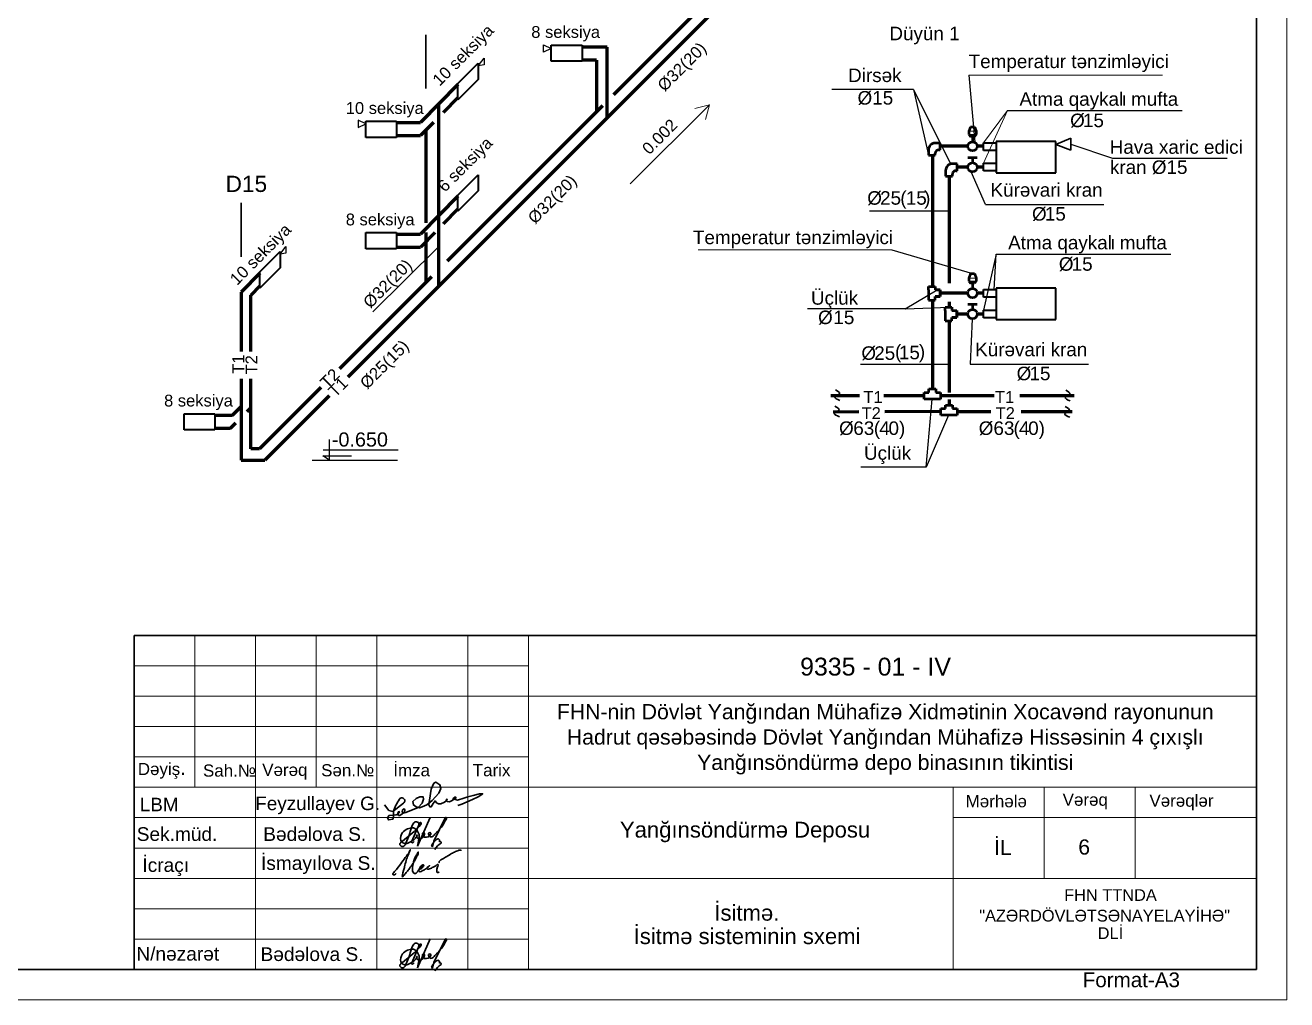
# Model space of a CAD drawing. Header units: millimetres. Extents: x 895788 to 1136524, y -21936 to 400945.
# Drawn here: x 949190 to 986569, y 264723 to 293579 of the extents above; entities that cross this region are included whole.
import ezdxf

# ---------------------------------------------------------------- set-up
doc = ezdxf.new("R2010")
doc.units = ezdxf.units.MM
doc.linetypes.add('S-100_OB Ground Floor Framing Plan$0$IZOLACE', pattern=[0])
for name, color, linetype, lineweight in [('0_Ном._пера__1_Ном._пера__7', 7, 'Continuous', 60), ('0_Ном._пера__21', 7, 'Continuous', 30), ('0_Ном._пера__21_Ном._пера__7', 7, 'Continuous', 60), ('0_Ном._пера__7_Ном._пера__7', 7, 'Continuous', 60), ('Конструктивный - Несущий_Ном._пера__19', 255, 'Continuous', 0), ('невидимка_Ном._пера__241_Ном._пера__7', 7, 'Continuous', 60), ('перегородка_Ном._пера__1_Ном._пера__7', 7, 'Continuous', 60), ('размер_Ном._пера__241_Ном._пера__7', 7, 'Continuous', 60)]:
    doc.layers.add(name, color=color, linetype=linetype, lineweight=lineweight)
for name, color, linetype in [('divarlar', 7, 'Continuous'), ('kenar xetler', 7, 'Continuous'), ('аракясмя', 7, 'Continuous')]:
    doc.layers.add(name, color=color, linetype=linetype)
doc.styles.add('ARİAL', font='arial.ttf')
doc.styles.get("Standard").update_dxf_attribs({"font": 'arial.ttf', "height": 400})
doc.styles.add('Standart', font='arial.ttf')
doc.styles.add('Times New  Roman', font='times.ttf')
doc.styles.add('СГЕНЕРИР_СТИЛЬ_1', font='arial.ttf')

# ---------------------------------------------------------------- blocks, each defined once
blk = doc.blocks.new('q')
at = {"color": 5, "lineweight": 30}
for p, q in [((2397870, -1470775), (2397660, -1471262)), ((2398163, -1470618), (2397818, -1471398)), ((2398568, -1470628), (2398265, -1471257)), ((2397351, -1471305), (2397730, -1470992)), ((2397554, -1471187), (2397502, -1471315)), ((2397681, -1471312), (2397724, -1471267)), ((2397818, -1471398), (2397862, -1471161)), ((2398265, -1471257), (2398225, -1471415))]:
    blk.add_line(p, q, dxfattribs=at)
for centre, major_axis, ratio, start_param, end_param in [((2398587, -1470635), (0.2, 19.1), 0.999998, 3.978899, 7.527496), ((2397681, -1471249), (-5, 353), 0.999998, -0.083286, 0.861459), ((2398555, -1471237), (54, 966), 0.999998, 1.141351, 1.370281), ((2397779, -1470816), (-0.1, 85.3), 0.999998, -1.457848, 1.201584), ((2397613, -1471130), (3, 251), 0.999998, 4.601269, 5.920157), ((2397017, -1470152), (-94, 1097), 0.999998, 3.759686, 3.982125), ((2397898, -1470783), (0.9, 29.1), 0.999998, -0.550121, 1.329203), ((2397866, -1470775), (-0.7, 50.2), 0.999998, 3.810231, 5.023948), ((2397446, -1470115), (-24, 1272), 0.999998, 3.847144, 4.261592), ((2397600, -1471174), (-2, 243), 0.999998, 0.890526, 1.841508), ((2397495, -1471181), (0, 142), 0.999998, 2.005347, 3.576171), ((2396875, -1470852), (3, 757), 0.999998, 4.257909, 4.5312), ((2397370, -1470801), (4, 541), 0.999998, 3.498001, 3.953952), ((2397696, -1471276), (-1.8, 38.4), 0.999998, 1.129032, 2.700136), ((2397554, -1470974), (-34, 285), 0.999998, 3.819341, 4.143746), ((2397802, -1471100), (-7.55, 7.95), 0.999967, 3.961598, 7.086009), ((2397941, -1471088), (8, 150), 0.999998, 1.702221, 2.352386), ((2397867, -1471054), (-1, 139), 0.999998, 2.852467, 4.617357), ((2397978, -1471058), (-3.5, 29.1), 0.999998, 4.302361, 7.89513), ((2398056, -1471055), (6, 107), 0.999998, 1.699245, 2.695085), ((2398038, -1470996), (3, 157), 0.999998, 2.938921, 4.280467), ((2398149, -1471056), (-2.9, 31.6), 0.999998, 4.360655, 7.971835), ((2398249, -1471034), (0, 134), 0.999998, 1.778185, 2.534529), ((2398160, -1471000), (-6, 145), 0.999998, 3.186951, 4.182019), ((2398953, -1471852), (67, 890), 0.999998, 0.844875, 1.069119), ((2398368, -1471248), (-0.9, 51.2), 0.999998, 4.12559, 7.030755), ((2398431, -1471296), (-0.1, 29.1), 0.999999, 4.199557, 7.036903), ((2397389, -1471339), (0.1, 51), 0.999998, 0.840791, 2.297147), ((2397413, -1471331), (-0.3, 74.6), 0.999998, 2.152371, 3.651563), ((2397180, -1471167), (31, 353), 0.999998, 4.09483, 4.36883), ((2398236, -1471382), (0.1, 34.9), 0.999998, 1.063449, 2.846584), ((2398763, -1471767), (11, 550), 0.999998, 0.611923, 1.050831)]:
    blk.add_ellipse(centre, major_axis=major_axis, ratio=ratio, start_param=start_param, end_param=end_param, dxfattribs=at)

msp = doc.modelspace()

# ---------------------------------------------------------------- linework, layer by layer
at = {"color": 1, "linetype": 'ByBlock', "lineweight": 60, "ltscale": 1.1}
for p, q in [((971135.687, 295546.841), (958744.61, 283156.441)), ((961437.075, 291239.949), (961437.075, 285848.759)), ((960192.166, 290694.756), (960899.272, 290694.756)), ((976068.52, 289729.757), (976068.52, 285846.66)), ((977121.881, 289994.927), (976295.554, 289994.927)), ((977587.959, 289994.927), (977395.026, 289994.927)), ((960192.166, 287394.756), (960899.272, 287394.756)), ((955585.964, 285679.767), (955585.964, 283919.799)), ((977121.881, 285647.313), (976295.554, 285647.313)), ((977587.959, 285647.313), (977395.026, 285647.313)), ((976068.52, 285440.958), (976068.52, 282991.047)), ((955585.964, 283106.577), (955585.964, 280703.58)), ((976068.52, 282991.047), (976068.52, 282810.963)), ((958198.228, 282610.089), (956291.615, 280703.58)), ((973906.585, 282605.768), (973062.622, 282605.768)), ((975734.209, 282605.768), (974632.818, 282605.768)), ((975825.79, 282605.768), (975734.209, 282605.768)), ((976865.384, 282607.641), (976306.978, 282608.112)), ((977897.367, 282607.074), (976865.384, 282607.641)), ((980270.968, 282605.768), (978664.201, 282606.652)), ((955328.447, 282031.793), (955585.964, 282289.31)), ((954808.447, 282031.793), (955328.447, 282031.793)), ((955585.964, 280703.58), (956291.615, 280703.58))]:
    msp.add_line(p, q, dxfattribs=at)
at = {"color": 5, "linetype": 'ByBlock', "lineweight": 60, "ltscale": 1.1}
for p, q in [((969135.054, 294038.869), (966615.343, 291519.295)), ((966290.841, 291194.812), (961693.329, 286597.551)), ((961068.574, 287729.647), (961068.574, 290483.974)), ((960192.166, 290309.806), (960896.766, 290309.806)), ((977121.881, 289374.08), (976800.245, 289374.08)), ((977587.959, 289374.08), (977395.026, 289374.08)), ((976561.747, 289112.413), (976561.747, 285941.575)), ((961068.574, 287292.055), (961068.574, 287441.895)), ((961068.574, 285972.83), (961068.574, 287292.055)), ((960192.166, 287009.806), (960896.766, 287009.806)), ((961222.864, 286127.112), (958498.327, 283402.724)), ((955874.219, 283919.799), (955874.219, 285590.519)), ((976561.747, 285390.492), (976561.747, 285231.059)), ((977121.881, 285026.466), (976800.245, 285026.466)), ((977587.959, 285026.466), (977395.026, 285026.466)), ((976561.747, 284825.357), (976561.747, 282705.029)), ((955874.219, 281036.577), (955874.219, 283106.577)), ((957951.945, 282856.372), (956132.051, 281036.577)), ((955765.852, 282142.535), (955874.219, 282250.902)), ((976561.747, 282496.971), (976561.747, 282334.09)), ((973886.439, 282130.733), (973124.506, 282127.259)), ((976320.891, 282143.666), (974655.6, 282136.072)), ((976865.384, 282131.146), (976802.078, 282131.222)), ((977803.178, 282130.397), (976865.384, 282131.146)), ((980209.435, 282128.477), (978698.595, 282129.683)), ((954808.447, 281646.843), (955270.161, 281646.843)), ((955270.161, 281646.843), (955433.428, 281810.11)), ((956132.051, 281036.577), (955874.219, 281036.577))]:
    msp.add_line(p, q, dxfattribs=at)
at = {"lineweight": 30}
for p, q in [((961060.078, 291702.06), (961060.078, 293299.262)), ((955585.964, 286722.249), (955585.964, 288319.451))]:
    msp.add_line(p, q, dxfattribs=at)
at = {"color": 7}
for p, q in [((964550.353, 293003.219), (964774.806, 292886.326)), ((964550.353, 292786.865), (964550.353, 293003.219)), ((964774.806, 292886.326), (964550.353, 292786.865)), ((962612.925, 292379.638), (962785.35, 292606.609)), ((962785.35, 292409.581), (962612.925, 292379.638)), ((962785.35, 292606.609), (962785.35, 292409.581)), ((959278.728, 290664.811), (959054.275, 290764.272)), ((959054.275, 290764.272), (959054.275, 290547.918)), ((959054.275, 290547.918), (959278.728, 290664.811)), ((956741.854, 286804.834), (956914.279, 287031.806)), ((956914.279, 286834.778), (956741.854, 286804.834)), ((956914.279, 287031.806), (956914.279, 286834.778))]:
    msp.add_line(p, q, dxfattribs=at)
at = {"linetype": 'ByBlock', "lineweight": 40, "ltscale": 2}
for p, q in [((964774.806, 292989.999), (965688.244, 292989.999)), ((964774.806, 292512.201), (964774.806, 292989.999)), ((965688.244, 292989.999), (965688.244, 292512.201)), ((962011.765, 291850.362), (962612.925, 292452.322)), ((962612.925, 292452.322), (962612.925, 291973.397)), ((965688.244, 292512.201), (964774.806, 292512.201)), ((962612.925, 291973.397), (962011.765, 291372.564)), ((962011.765, 291372.564), (962011.765, 291850.362)), ((959278.728, 290260.087), (959278.728, 290737.885)), ((959278.728, 290737.885), (960192.166, 290737.885)), ((960192.166, 290737.885), (960192.166, 290260.087)), ((960192.166, 290260.087), (959278.728, 290260.087)), ((979731.151, 290138.1), (977963.319, 290138.1)), ((977963.319, 290138.1), (977963.319, 289213.388)), ((979731.151, 289213.388), (979731.151, 290138.1)), ((962011.765, 288550.362), (962612.925, 289152.322)), ((962612.925, 289152.322), (962612.925, 288673.397)), ((977963.319, 289213.388), (979731.151, 289213.388)), ((962612.925, 288673.397), (962011.765, 288072.564)), ((962011.765, 288072.564), (962011.765, 288550.362)), ((959278.728, 286960.087), (959278.728, 287437.885)), ((959278.728, 287437.885), (960192.166, 287437.885)), ((960192.166, 287437.885), (960192.166, 286960.087)), ((956140.695, 286275.559), (956741.854, 286877.518)), ((956741.854, 286877.518), (956741.854, 286398.594)), ((960192.166, 286960.087), (959278.728, 286960.087)), ((956741.854, 286398.594), (956140.695, 285797.761)), ((956140.695, 285797.761), (956140.695, 286275.559)), ((979731.151, 285790.486), (977963.319, 285790.486)), ((977963.319, 285790.486), (977963.319, 284865.775)), ((979731.151, 284865.775), (979731.151, 285790.486)), ((977963.319, 284865.775), (979731.151, 284865.775)), ((953895.009, 281597.125), (953895.009, 282074.923)), ((953895.009, 282074.923), (954808.447, 282074.923)), ((954808.447, 282074.923), (954808.447, 281597.125)), ((954808.447, 281597.125), (953895.009, 281597.125))]:
    msp.add_line(p, q, dxfattribs=at)
at = {"color": 1, "linetype": 'ByBlock', "lineweight": 60}
for p, q in [((966434.302, 292926.438), (965688.244, 292926.438)), ((966434.302, 290845.713), (966434.302, 292926.438)), ((962011.765, 291822.536), (960899.272, 290694.756)), ((962011.765, 288522.536), (960899.272, 287394.756)), ((956140.695, 286242.12), (955585.964, 285679.767))]:
    msp.add_line(p, q, dxfattribs=at)
at = {"color": 5, "linetype": 'ByBlock', "lineweight": 60}
for p, q in [((966114.623, 292548.571), (965688.244, 292548.571)), ((966114.623, 292548.571), (966119.458, 291023.438)), ((962011.765, 291440.126), (961573.43, 290995.768)), ((961282.474, 290700.814), (960896.766, 290309.806)), ((962011.765, 288140.126), (961573.43, 287695.768)), ((961323.885, 287442.793), (960896.766, 287009.806)), ((956140.695, 285860.656), (955874.219, 285590.519))]:
    msp.add_line(p, q, dxfattribs=at)
for p, q in [((977150.085, 292100.89), (977326.525, 290113.325)), ((980172.878, 290059.575), (981404.109, 289645.961)), ((981404.109, 289645.961), (984800.334, 289645.961)), ((977640.439, 288270.489), (977219.484, 289243.185)), ((977640.439, 288270.489), (981153.144, 288270.489)), ((974863.058, 286925.929), (977258.453, 286228.337)), ((977251.736, 284890.059), (977185.467, 283544.383)), ((977185.467, 283544.383), (980698.172, 283544.383)), ((975884.224, 280493.152), (976059.473, 282507.043)), ((976544.207, 282030.169), (975884.224, 280493.152)), ((975884.224, 280493.152), (973953.408, 280493.152))]:
    msp.add_line(p, q)
at = {"color": 0, "lineweight": 9}
for p, q in [((967115.87, 288879.712), (969463.607, 291227.45)), ((969463.607, 291227.45), (969025.976, 291110.187)), ((969463.607, 291227.45), (969346.345, 290789.818)), ((959493.95, 285091.919), (961437.075, 287014.8))]:
    msp.add_line(p, q, dxfattribs=at)
at = {"lineweight": 0}
for q in [(977587.959, 290098.849), (977587.959, 289491.334)]:
    msp.add_line((978297.443, 291050.095), q, dxfattribs=at)
at = {"color": 0, "linetype": 'ByBlock', "lineweight": 50}
for p, q in [((977195.736, 290575.951), (977148.546, 290440.23)), ((977148.546, 290440.23), (977148.546, 290345.936)), ((977195.736, 290575.951), (977321.17, 290575.951)), ((977321.17, 290575.951), (977368.36, 290440.23)), ((977368.36, 290440.23), (977368.36, 290345.936)), ((976295.554, 290092.492), (976153.983, 290092.492)), ((976295.554, 289890.354), (976295.554, 290092.492)), ((977148.546, 290345.936), (977198.221, 290285.141)), ((977318.686, 290285.141), (977198.221, 290285.141)), ((977258.453, 290285.141), (977258.453, 290131.499)), ((977368.36, 290345.936), (977318.686, 290285.141)), ((975953.984, 289891.847), (975954.506, 289729.757)), ((975954.317, 289729.757), (976156.127, 289729.757)), ((976156.127, 289788.572), (976156.127, 289790.354)), ((976156.127, 289729.757), (976156.127, 289790.354)), ((976256.127, 289890.354), (976295.554, 289890.354)), ((976800.245, 289475.149), (976658.674, 289475.149)), ((976800.245, 289273.01), (976800.245, 289475.149)), ((977119.472, 289664.294), (977397.434, 289664.294)), ((977258.453, 289664.294), (977258.453, 289510.652)), ((976458.675, 289274.504), (976459.198, 289112.413)), ((976459.008, 289112.413), (976660.819, 289112.413)), ((976660.819, 289171.229), (976660.819, 289173.01)), ((976660.819, 289112.413), (976660.819, 289173.01)), ((976760.819, 289273.01), (976800.245, 289273.01)), ((977195.736, 286228.337), (977148.546, 286092.616)), ((977148.546, 286092.616), (977148.546, 285998.322)), ((977148.546, 285998.322), (977198.221, 285937.527)), ((977195.736, 286228.337), (977321.17, 286228.337)), ((977368.36, 285998.322), (977318.686, 285937.527)), ((977321.17, 286228.337), (977368.36, 286092.616)), ((977368.36, 286092.616), (977368.36, 285998.322)), ((975953.988, 285744.879), (975954.317, 285846.66)), ((975953.988, 285744.879), (975954.317, 285440.958)), ((975954.317, 285846.66), (976156.127, 285846.66)), ((976156.127, 285846.66), (976156.127, 285744.879)), ((976156.127, 285744.879), (976295.554, 285744.879)), ((976295.554, 285744.879), (976156.127, 285744.879)), ((976295.554, 285744.879), (976295.554, 285542.74)), ((976295.554, 285542.74), (976295.554, 285744.879)), ((977318.686, 285937.527), (977198.221, 285937.527)), ((977258.453, 285937.527), (977258.453, 285783.885)), ((975954.317, 285440.958), (976156.127, 285440.958)), ((976295.554, 285542.74), (976156.127, 285542.74)), ((976156.127, 285440.958), (976156.127, 285542.74)), ((976156.127, 285542.74), (976295.554, 285542.74)), ((976447.216, 285129.278), (976447.544, 285231.059)), ((976447.544, 285231.059), (976649.354, 285231.059)), ((976649.354, 285231.059), (976649.354, 285129.278)), ((977119.472, 285316.68), (977397.434, 285316.68)), ((977258.453, 285316.68), (977258.453, 285163.038)), ((976447.216, 285129.278), (976447.544, 284825.357)), ((976649.354, 285129.278), (976788.781, 285129.278)), ((976788.781, 284927.139), (976649.354, 284927.139)), ((976649.354, 284825.357), (976649.354, 284927.139)), ((976649.354, 284927.139), (976788.781, 284927.139)), ((976788.781, 285129.278), (976788.781, 284927.139)), ((976788.781, 284927.139), (976788.781, 285129.278)), ((976447.544, 284825.357), (976649.354, 284825.357)), ((975825.79, 282507.043), (975825.79, 282709.182)), ((975825.79, 282709.182), (975965.412, 282709.182)), ((975965.412, 282709.182), (975965.741, 282810.963)), ((975965.741, 282810.963), (976167.551, 282810.963)), ((976167.551, 282810.963), (976167.551, 282709.182)), ((976167.551, 282709.182), (976306.978, 282709.182)), ((976306.978, 282709.182), (976306.978, 282507.043)), ((976306.978, 282507.043), (975825.79, 282507.043)), ((976320.891, 282030.169), (976320.891, 282232.308)), ((976320.891, 282232.308), (976460.513, 282232.308)), ((976460.513, 282232.308), (976460.841, 282334.09)), ((976460.841, 282334.09), (976662.652, 282334.09)), ((976662.652, 282334.09), (976662.652, 282232.308)), ((976662.652, 282232.308), (976802.078, 282232.308)), ((976802.078, 282232.308), (976802.078, 282030.169)), ((976802.078, 282030.169), (976320.891, 282030.169))]:
    msp.add_line(p, q, dxfattribs=at)
for centre in [(977258.453, 289994.927), (977258.453, 289374.08), (977258.453, 285647.313), (977258.453, 285026.466)]:
    msp.add_circle(centre, 136.572, dxfattribs=at)
for centre, radius, end in [((976153.983, 289892.492), 200, 180.1847854), ((976256.127, 289790.354), 100, 180), ((976658.674, 289275.149), 200, 180.1847854), ((976760.819, 289173.01), 100, 180)]:
    msp.add_arc(centre, radius, 90, end, dxfattribs=at)
at = {"color": 5, "lineweight": 30}
for points, knots in [([(960182.878, 268459.08), (960169.085, 268446.018), (960145.607, 268423.786), (960088.23, 268411.91), (960082.667, 268460.689), (960133.95, 268520.747), (960231.592, 268627.86), (960342.605, 268788.296), (960481.387, 268975.451), (960535.183, 269037.676), (960617.444, 269180.097), (960582.965, 269155.559), (960566.577, 269093.082), (960527.83, 268988.426), (960469.656, 268840.149), (960436.097, 268674.159), (960397.438, 268549.689), (960334.501, 268308.337), (960435.191, 268436.92), (960496.61, 268504.643), (960587.524, 268623.464), (960663.261, 268739.611), (960740.401, 268859.046), (960791.873, 268972.344), (960834.688, 269032.321), (960838.772, 269116.691), (960800.782, 269027.636), (960737.615, 268951.986), (960684.009, 268761.167), (960655.287, 268600.485), (960673.892, 268501.875), (960720.984, 268447.711), (960793.37, 268479.798), (960843.583, 268570.66), (960908.131, 268606.53), (961009.743, 268735.044), (960935.48, 268681.67), (960883.772, 268659.138), (960903.645, 268573.108), (960964.186, 268638.732), (961027.948, 268730.313), (960913.033, 268700.022), (960892.569, 268628.742), (960830.519, 268541.478), (960898.405, 268504.356), (960958.524, 268550.975), (961035.562, 268575.702), (961100.194, 268643.979), (961154.426, 268664.955), (961180.353, 268711.335), (961122.035, 268651.446), (961080.822, 268631.849), (961113.978, 268577.643), (961190.401, 268605.582), (961272.127, 268646.59), (961340.271, 268673.756), (961425.487, 268750.374), (961418.4, 268686.729), (961392.559, 268632.833), (961380.244, 268565.442), (961384.671, 268489.254), (961429.187, 268492.282), (961444.818, 268504.892), (961452.926, 268511.434)], [0, 0, 0, 0, 59.841599005, 101.857622688, 130.410815196, 177.525697162, 334.711506331, 564.048856533, 785.994645112, 944.112946491, 1013.033079521, 1015.599763906, 1066.269405156, 1193.782914585, 1358.828470994, 1547.557839238, 1667.244060404, 1849.634436366, 1908.950902363, 2043.150106903, 2163.453323859, 2344.552969659, 2461.790928785, 2593.831001401, 2698.274176927, 2726.193496804, 2766.10913724, 2871.019467613, 3119.514606693, 3292.027812656, 3363.627362358, 3421.069957947, 3472.824619595, 3569.044134776, 3709.183313181, 3792.202300434, 3825.05913991, 3916.329241628, 3955.047179964, 4012.263979806, 4110.9942459, 4154.580414266, 4277.755487765, 4354.29664494, 4397.199797972, 4457.484503743, 4562.821825613, 4641.348673437, 4730.263169122, 4736.766599602, 4780.887585061, 4852.166499914, 4879.236071445, 4936.215841835, 5054.257688922, 5155.179487039, 5223.121600383, 5242.321046791, 5314.067538116, 5412.922388539, 5462.531340317, 5491.745863199, 5523.236307972, 5523.236307972, 5523.236307972, 5523.236307972]), ([(961444.094, 268774.308), (961447.801, 268787.421), (961454.253, 268810.243), (961483.464, 268854.397), (961567.539, 268893.755), (961681.932, 268968.144), (961808.682, 269045.067), (961926.249, 269107.531), (962002.265, 269131.999), (962101.453, 269175.785), (962099.674, 269140.306), (962099.512, 269137.074)], [0, 0, 0, 0, 40.70813899, 70.85010752, 155.528787746, 309.710052415, 482.249872048, 608.671108543, 683.998804581, 775.726699023, 784.920084487, 784.920084487, 784.920084487, 784.920084487])]:
    msp.add_open_spline(points, degree=3, knots=knots, dxfattribs=at)
at = {"layer": '0_Ном._пера__21', "color": 5, "linetype": 'Continuous', "flags": 128}
msp.add_lwpolyline([(959837.169, 270491.651), (959967.967, 270326.985), (960077.842, 270301.646), (960398.298, 270543.046, 1.249640379), (960275.767, 270657.893, 0.079258228), (960100.38, 270288.976), (960100.38, 270131.309), (960083.477, 270072.183), (959952.472, 270049.659), (959920.073, 270115.823), (959972.193, 270183.395), (960182.082, 270201.696), (960229.68, 270213.916), (960274.995, 270284.607), (960258.649, 270295.086), (960227.275, 270246.144), (960252.89, 270182.988), (960292.127, 270182.988), (960424.365, 270277.975), (960441.157, 270345.099), (960416.411, 270379.545), (960370.869, 270346.826), (960360.733, 270288.574), (960387.519, 270251.508), (960464.136, 270270.041), (960827.728, 270413.824), (960946.451, 270548.007), (960987.439, 270663.829), (960978.663, 270733.337), (960886.066, 270733.337), (960776.833, 270681.804), (960669.683, 270593.168), (960692.738, 270490.373), (960774.317, 270435.43), (960873.449, 270410.077), (960952.862, 270432.752), (961087.711, 270492.554), (961252.21, 270625.769), (961449.325, 270838.345), (961501.794, 270980.063), (961470.596, 271090.603), (961359.985, 271168.548), (961297.589, 271134.536), (961218.176, 270958.805), (961168.543, 270631.437), (961147.303, 270491.347), (961177.051, 270437.284), (961221.012, 270437.284), (961280.572, 270530.818), (961332.603, 270612.528), (961377.002, 270557.744), (961432.308, 270520.897), (961507.467, 270520.897), (961613.352, 270575.174), (961689.739, 270630.208), (961679.081, 270667.49), (961656.875, 270637.31), (961695.068, 270591.152), (961761.685, 270580.5), (961820.307, 270616.006), (961946.434, 270690.568), (961946.434, 270723.411), (961914.458, 270723.411), (961862.942, 270670.152), (962001.504, 270631.984), (962181.597, 270696.322), (962303.524, 270735.261), (962458.591, 270773.557), (962650.366, 270820.919), (962748.227, 270820.919), (962693.865, 270783.354), (962614.257, 270728.344), (962441.658, 270653.324), (962125.314, 270511.501), (962004.171, 270478.742)], format="xyb", dxfattribs=at)
at = {"layer": 'divarlar'}
for p, q in [((975511.16, 291680.146), (973091.663, 291678.929)), ((975511.16, 291680.146), (975954.317, 289729.757)), ((975511.16, 291680.146), (976602.912, 289476.891)), ((978297.443, 291050.095), (983472.334, 291050.095)), ((977962.803, 286798.914), (977587.959, 285143.72)), ((977895.498, 285751.235), (977962.803, 286798.914)), ((977962.803, 286798.914), (983137.694, 286798.914)), ((975259.093, 285180.366), (976213.134, 285744.879)), ((975259.093, 285180.366), (976577.288, 285231.059)), ((975259.093, 285180.366), (972366.153, 285178.911))]:
    msp.add_line(p, q, dxfattribs=at)
at = {"layer": 'divarlar', "lineweight": 40}
for p, q in [((977587.959, 290098.849), (977963.605, 290098.849)), ((977587.959, 289874.25), (977587.959, 290098.849)), ((977963.605, 290098.849), (977963.605, 289874.25)), ((977963.605, 289874.25), (977587.959, 289874.25)), ((977587.959, 289491.334), (977963.605, 289491.334)), ((977587.959, 289266.736), (977587.959, 289491.334)), ((977963.605, 289491.334), (977963.605, 289266.736)), ((977963.605, 289266.736), (977587.959, 289266.736)), ((977587.959, 285751.235), (977963.605, 285751.235)), ((977587.959, 285526.636), (977587.959, 285751.235)), ((977963.605, 285751.235), (977963.605, 285526.636)), ((977963.605, 285526.636), (977587.959, 285526.636)), ((977587.959, 285143.72), (977963.605, 285143.72)), ((977587.959, 284919.122), (977587.959, 285143.72)), ((977963.605, 284919.122), (977587.959, 284919.122)), ((977963.605, 285143.72), (977963.605, 284919.122))]:
    msp.add_line(p, q, dxfattribs=at)
at = {"layer": 'divarlar', "lineweight": 30}
for p, q in [((979731.151, 290053.136), (980172.878, 290239.837)), ((980172.878, 290239.837), (980172.878, 289879.313)), ((980172.878, 289879.313), (979731.151, 290053.136))]:
    msp.add_line(p, q, dxfattribs=at)
for points, knots in [([(973324.571, 282467.157), (973244.36, 282502.829), (973087.949, 282572.388), (973402.869, 282670.147), (973263.497, 282745.394), (973195.118, 282782.312)], [0, 0, 0, 0, 178.239207369, 347.561702805, 510.652603289, 510.652603289, 510.652603289, 510.652603289]), ([(980149.769, 282453.944), (980069.558, 282489.616), (979913.147, 282559.175), (980228.067, 282656.934), (980088.695, 282732.182), (980020.316, 282769.1)], [0, 0, 0, 0, 178.239207369, 347.561702806, 510.65260329, 510.65260329, 510.65260329, 510.65260329]), ([(973311.712, 281984.01), (973231.5, 282019.682), (973075.089, 282089.241), (973390.009, 282187), (973250.638, 282262.247), (973182.259, 282299.165)], [0, 0, 0, 0, 178.23920737, 347.561702805, 510.65260329, 510.65260329, 510.65260329, 510.65260329]), ([(980136.91, 281970.797), (980056.698, 282006.469), (979900.287, 282076.028), (980215.207, 282173.787), (980075.836, 282249.035), (980007.457, 282285.953)], [0, 0, 0, 0, 178.23920737, 347.561702807, 510.652603291, 510.652603291, 510.652603291, 510.652603291])]:
    msp.add_open_spline(points, degree=3, knots=knots, dxfattribs=at)
at = {"layer": 'kenar xetler', "color": 7, "ltscale": 18}
for p, q in [((958201.467, 280703.567), (958201.467, 281317.101)), ((958201.467, 280703.567), (958008.268, 280832.405)), ((958008.268, 280832.405), (958858.837, 280832.405)), ((958020.092, 281006.498), (960239.633, 281006.498)), ((957694.72, 280703.567), (960223.705, 280703.567))]:
    msp.add_line(p, q, dxfattribs=at)
at = {"layer": 'аракясмя', "color": 0}
for p, q in [((974209.579, 288086.033), (976561.747, 288086.033)), ((973937.459, 283539.584), (976561.747, 283539.584))]:
    msp.add_line(p, q, dxfattribs=at)
at = {"layer": 'Конструктивный - Несущий_Ном._пера__19', "color": 7, "linetype": 'S-100_OB Ground Floor Framing Plan$0$IZOLACE', "lineweight": 9}
for p, q in [((977150.085, 292100.89), (982886.538, 292100.89)), ((977148.546, 290440.23), (977368.36, 290440.23)), ((977148.546, 290345.936), (977148.546, 290440.23)), ((977368.36, 290440.23), (977368.36, 290345.936)), ((977368.36, 290345.936), (977148.546, 290345.936)), ((969126.606, 286925.929), (974863.058, 286925.929)), ((977148.546, 286092.616), (977368.36, 286092.616)), ((977148.546, 285998.322), (977148.546, 286092.616)), ((977368.36, 285998.322), (977148.546, 285998.322)), ((977368.36, 286092.616), (977368.36, 285998.322))]:
    msp.add_line(p, q, dxfattribs=at)
at = {"layer": 'невидимка_Ном._пера__241_Ном._пера__7', "linetype": 'Continuous', "lineweight": 30}
for p, q in [((985670.582, 317205.088), (985670.582, 265621.904)), ((985670.582, 265621.904), (914676.304, 265621.904))]:
    msp.add_line(p, q, dxfattribs=at)
at = {"layer": 'размер_Ном._пера__241_Ном._пера__7', "linetype": 'Continuous', "lineweight": 0}
for p, q in [((986569.243, 318103.749), (986569.243, 264723.242)), ((954217.42, 271013.874), (954217.42, 275507.183)), ((956014.744, 265621.904), (956014.744, 275507.183)), ((957812.067, 271013.874), (957812.067, 275507.183)), ((959609.391, 265621.904), (959609.391, 275507.183)), ((962305.376, 265621.904), (962305.376, 275507.183)), ((964102.7, 275507.183), (964102.7, 265621.904)), ((952420.097, 274608.521), (964102.7, 274608.521)), ((952420.097, 273709.859), (985670.582, 273709.859)), ((952420.097, 272811.198), (964102.7, 272811.198)), ((952420.097, 271912.536), (964102.7, 271912.536)), ((952420.097, 271013.874), (985670.582, 271013.874)), ((976683.964, 271013.874), (976683.964, 265621.904)), ((979379.949, 271013.874), (979379.949, 268317.889)), ((982075.935, 271013.874), (982075.935, 268317.889)), ((952420.097, 270115.212), (964102.7, 270115.212)), ((976683.964, 270115.212), (985670.582, 270115.212)), ((952420.097, 269216.551), (964102.7, 269216.551)), ((952420.097, 268317.889), (985670.582, 268317.889)), ((952420.097, 267419.227), (964102.7, 267419.227)), ((952420.097, 266520.565), (964102.7, 266520.565)), ((986569.243, 264723.242), (911081.657, 264723.242))]:
    msp.add_line(p, q, dxfattribs=at)
at = {"layer": 'размер_Ном._пера__241_Ном._пера__7', "linetype": 'Continuous', "lineweight": 30}
for p, q in [((952420.097, 265621.904), (952420.097, 275507.183)), ((952420.097, 275507.183), (985670.582, 275507.183))]:
    msp.add_line(p, q, dxfattribs=at)

# ---------------------------------------------------------------- block references
at = {"xscale": 1.090667483136, "yscale": 1.090667483136, "zscale": 1.090667483136}
for p in [(-1654408.062, 1874072.892), (-1654408.062, 1870478.246)]:
    msp.add_blockref('q', p, dxfattribs=at)

# ---------------------------------------------------------------- texts
at = {"color": 7, "style": 'Standart'}
for s, p in [('Düyün 1', (974794.512, 293135.547)), ('Temperatur tənzimləyici', (977143.048, 292310.878)), ('Dirsək', (973571.374, 291897.697)), ('Ø15', (973851.398, 291230.285)), ('Atma qaykal', (978648.042, 291195.245)), (' mufta', (981799.448, 291195.245)), ('ı', (981676.357, 291195.245)), ('Ø', (980150.094, 290561.886)), ('15', (980530.414, 290561.886)), ('Hava xaric edici', (981322.261, 289773.332)), ('kran Ø15', (981328.946, 289177.106)), ('Ø', (974139.039, 288265.548)), ('25', (974519.359, 288265.548)), ('(', (975117.806, 288265.548)), ('15', (975280.63, 288265.548)), (')', (975824.491, 288265.548)), ('Kürəvari kran', (977791.409, 288503.565)), ('Ø', (979020.141, 287794.326)), ('15', (979400.462, 287794.326)), ('Temperatur tənzimləyici', (968973.115, 287097.108)), ('Atma qaykal', (978313.402, 286944.064)), ('ı', (981341.717, 286944.064)), (' mufta', (981464.808, 286944.064)), ('Ø', (979815.454, 286310.704)), ('15', (980195.774, 286310.704)), ('Üçlük', (972470.942, 285304.668)), ('Ø', (972682.223, 284730.093)), ('15', (973135.621, 284730.093)), ('Ø', (973965.215, 283671.94)), ('(', (974961.58, 283719.099)), ('15', (975075.974, 283688.308)), (')', (975668.264, 283719.099)), ('Kürəvari kran', (977336.437, 283777.458)), ('25', (974345.535, 283671.94)), ('Ø', (978565.17, 283068.22)), ('15', (978945.491, 283068.22)), ('Ø', (973304.458, 281448.26)), ('63', (973725.478, 281448.26)), ('(', (974334.164, 281448.26)), ('4', (974496.988, 281448.26)), ('0)', (974768.918, 281448.26)), ('Ø', (977441.519, 281448.26)), ('63', (977878.031, 281448.26)), ('(', (978472.764, 281448.26)), ('4', (978635.588, 281448.26)), ('0)', (978907.519, 281448.26)), ('Üçlük', (974042.273, 280712.584))]:
    msp.add_text(s, height=400, dxfattribs=at).set_placement(p)
at = {"style": 'Standart'}
for s, p in [('T1', (974024.941, 282394.873)), ('T1', (977923.554, 282394.873)), ('T2', (973971.055, 281919.108)), ('T2', (977942.571, 281919.108))]:
    msp.add_text(s, height=350, dxfattribs=at).set_placement(p)
at = {"char_height": 350, "attachment_point": 1, "style": 'Times New  Roman'}
for s, insert, width, rotation in [('\\A1;{\\fArial|b0|i0|c238|p34;10 seksiya}', (961220.638, 292004.466), 3778.84715, 45), ('{\\fArial|b0|i0|c238|p34;%%C32(20)}', (967885.992, 291842.606), 487.89948, 45), ('{\\fArial|b0|i0|c238|p34;0.002}', (967431.645, 289973.48), 487.89948, 45), ('\\A1;{\\fArial|b0|i0|c238|p34;6 seksiya}', (961377.255, 288863.822), 3778.84715, 45), ('{\\fArial|b0|i0|c238|p34;%%C32(20)}', (964046.226, 287919.028), 487.89948, 45), ('\\A1;{\\fArial|b0|i0|c238|p34;10 seksiya}', (955216.872, 286105.524), 3778.84715, 45), ('{\\fArial|b0|i0|c238|p34;%%C32(20)}', (959164.586, 285421.283), 487.89948, 45), ('{\\fArial|b0|i0|c238|p34;%%C25(15)}', (959071.861, 283028.962), 487.89948, 45), ('{\\fArial|b0|i0|c0|p34;T\\fArial|b0|i0|c238|p34;1}', (955326.945, 283257.669), 487.89948, 90), ('{\\fArial|b0|i0|c0|p34;T\\fArial|b0|i0|c238|p34;2}', (955717.199, 283239.527), 487.89948, 90), ('{\\fArial|b0|i0|c0|p34;T\\fArial|b0|i0|c238|p34;2}', (957891.49, 283045.92), 487.89948, 45), ('{\\fArial|b0|i0|c0|p34;T\\fArial|b0|i0|c238|p34;1}', (958135.061, 282788.131), 487.89948, 45)]:
    msp.add_mtext(s, dxfattribs=dict(at, insert=insert, width=width, rotation=rotation))
at = {"char_height": 350, "width": 3778.84715, "attachment_point": 1, "style": 'Times New  Roman'}
for s, insert in [('\\A1;{\\fArial|b0|i0|c238|p34;8 seksiya}', (964183.575, 293555.614)), ('\\A1;{\\fArial|b0|i0|c238|p34;10 seksiya}', (958687.497, 291303.5)), ('\\A1;{\\fArial|b0|i0|c238|p34;8 seksiya}', (958687.497, 288003.5)), ('\\A1;{\\fArial|b0|i0|c238|p34;8 seksiya}', (953303.777, 282640.537))]:
    msp.add_mtext(s, dxfattribs=dict(at, insert=insert))
at = {"insert": (955127.081, 289123.041), "char_height": 480, "attachment_point": 1}
msp.add_mtext_dynamic_manual_height_columns('{\\fArial|b0|i0|c238|p34;D15}', width=3322.26178, gutter_width=2000, heights=[0], dxfattribs=at)
at = {"layer": '0_Ном._пера__1_Ном._пера__7', "style": 'СГЕНЕРИР_СТИЛЬ_1'}
for s, height, p in [('Mərhələ', 359.4647, (977054.838, 270422.299)), ('Vərəq', 359.4647, (979928.558, 270467.812)), ('Vərəqlər', 359.4647, (982499.83, 270439.137)), ('İ', 449.331, (977891.946, 269005.464)), ('L', 449.331, (978066.345, 269005.464)), ('6', 449.331, (980391.529, 269021.272)), ('                FHN TTNDA', 346.83451, (977819.856, 267650.76)), ('"AZ', 346.8345, (977456.773, 267039.624)), ('Ə', 346.835, (978247.915, 267039.624)), ('RDÖVL', 346.8345, (978612.493, 267039.624)), ('Ə', 346.835, (980281.841, 267039.624)), ('TS', 346.8345, (980646.42, 267039.624)), ('Ə', 346.835, (981265.564, 267039.624)), ('NAYELAY', 346.8345, (981630.143, 267039.624)), ('İ', 346.835, (983865.404, 267039.624)), ('H', 346.835, (984000.021, 267039.624)), ('Ə', 346.835, (984349.931, 267039.624)), ('"', 346.835, (984714.51, 267039.624)), ('İ', 346.835, (981590.036, 266522.018)), ('     DL', 346.8345, (980293.732, 266522.018))]:
    msp.add_text(s, height=height, dxfattribs=at).set_placement(p)
at = {"layer": '0_Ном._пера__21_Ном._пера__7', "style": 'СГЕНЕРИР_СТИЛЬ_1'}
for s, height, p in [('Yan', 468.053, (966810.259, 269525.958)), ('ğı', 468.053, (967973.687, 269525.958)), ('nsöndürmə Deposu', 468.05299, (968519.004, 269525.958)), ('İsitmə.', 468.053, (969608.772, 267064.725)), ('İsitmə sisteminin sxemi', 468.05299, (967216.913, 266371.364))]:
    msp.add_text(s, height=height, dxfattribs=at).set_placement(p)
at = {"layer": '0_Ном._пера__21_Ном._пера__7', "insert": (964481.426, 273478.444), "char_height": 450, "width": 20381.61786, "attachment_point": 1, "style": 'СГЕНЕРИР_СТИЛЬ_1'}
msp.add_mtext('\\A1;\\pxqc;{\\fArial|b0|i0|c204|p34;\\C7;FHN-nin Dövlət Yan\\fArial|b0|i0|c0|p34;ğı\\fArial|b0|i0|c204|p34;ndan Mühafizə Xidmətinin \\fArial|b0|i0|c238|p34;Xocavənd\\fArial|b0|i0|c204|p34; rayon\\fArial|b0|i0|c238|p34;unun Hadrut qəsəbəsində\\fArial|b0|i0|c204|p34; Dövlət Yan\\fArial|b0|i0|c0|p34;ğı\\fArial|b0|i0|c204|p34;ndan Mühafizə Hissəsinin 4 ç\\fArial|b0|i0|c0|p34;ı\\fArial|b0|i0|c204|p34;x\\fArial|b0|i0|c0|p34;ış\\fArial|b0|i0|c204|p34;l\\fArial|b0|i0|c0|p34;ı \\fArial|b0|i0|c204|p34;Yan\\fArial|b0|i0|c0|p34;ğı\\fArial|b0|i0|c204|p34;nsöndürmə depo binas\\fArial|b0|i0|c0|p34;ı\\fArial|b0|i0|c204|p34;n\\fArial|b0|i0|c0|p34;ı\\fArial|b0|i0|c204|p34;n tikintisi}', dxfattribs=at)
at = {"layer": '0_Ном._пера__7_Ном._пера__7', "style": 'СГЕНЕРИР_СТИЛЬ_1'}
msp.add_text('Format-A3', height=436.8495, dxfattribs=at).set_placement((980522.523, 265094.845))
at = {"layer": 'kenar xetler', "color": 7, "style": 'ARİAL'}
msp.add_text('-0.650', height=420, dxfattribs=at).set_placement((958274.091, 281103.234))
at = {"layer": 'перегородка_Ном._пера__1_Ном._пера__7', "style": 'СГЕНЕРИР_СТИЛЬ_1'}
for s, height, p in [('Dəyi', 359.4647, (952524.806, 271377.026)), ('İ', 359.465, (960095.625, 271339.813)), ('ş', 359.465, (953529.395, 271377.026)), ('.', 449.331, (953780.481, 271377.026)), ('Sah.№', 359.4647, (954456.464, 271329.646)), ('Vərəq', 359.4647, (956212.043, 271351.243)), ('Sən.№', 359.4647, (957957.854, 271339.002)), ('mza', 359.4647, (960235.144, 271339.813)), ('Tarix', 359.4647, (962450.141, 271341.887)), ('LBM', 400, (952584.533, 270304.646)), ('Feyzullayev G.', 400, (956006.293, 270337.657))]:
    msp.add_text(s, height=height, dxfattribs=at).set_placement(p)
at = {"layer": 'перегородка_Ном._пера__1_Ном._пера__7', "linetype": 'Continuous', "lineweight": 0, "style": 'СГЕНЕРИР_СТИЛЬ_1'}
for s, height, p in [('Sek.müd.', 405.1264, (952492.99, 269427.163)), ('Bədəlova S.', 405.12637, (956241.735, 269427.163)), ('İcraçı', 405.1264, (952660.864, 268509.296)), ('İsmayılova S. ', 405.12637, (956175.457, 268568.369)), ('N/nəzarət', 405.1264, (952482.683, 265882.774)), ('Bədəlova S.', 405.12637, (956161.765, 265870.518))]:
    msp.add_text(s, height=height, dxfattribs=at).set_placement(p)
at = {"layer": 'перегородка_Ном._пера__1_Ном._пера__7', "insert": (974282.3, 274584.083), "char_height": 528.29233, "attachment_point": 5, "style": 'СГЕНЕРИР_СТИЛЬ_1'}
msp.add_mtext(' 933{\\fArial|b0|i0|c238|p38;5 }- 01{\\fArial|b0|i0|c238|p38; }- {\\fArial|b0|i0|c238|p38;IV}', dxfattribs=at)

doc.saveas('drawing.dxf')
